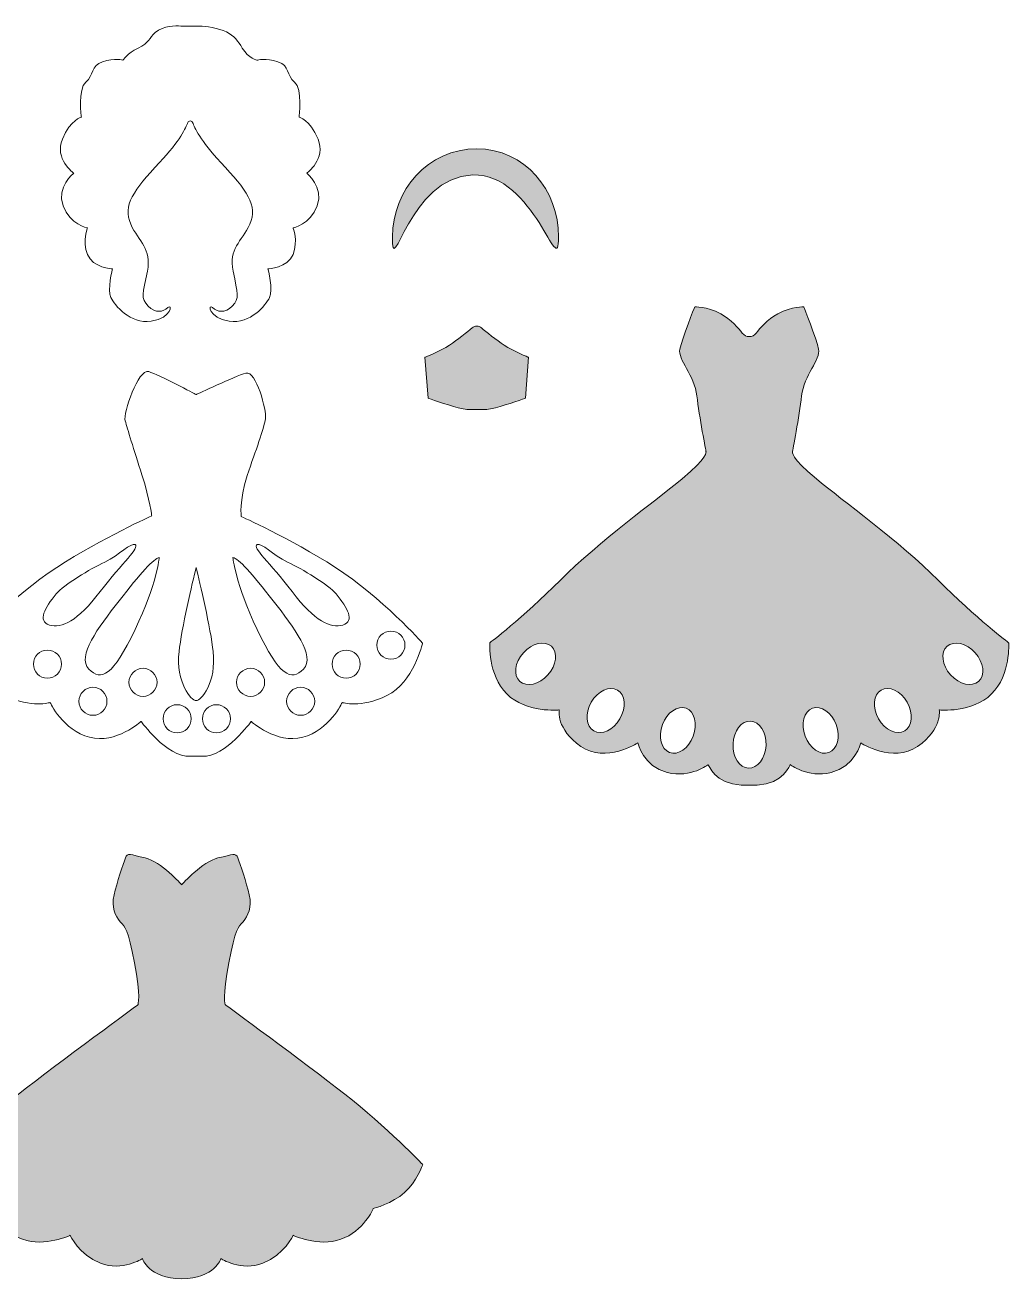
# Model space of a CAD drawing. Header units: inches. Extents: x 0.1 to 17.5, y -14.8 to -0.1.
# Drawn here: x 7.419 to 11.005, y -14.784 to -10.225 of the extents above; entities that cross this region are included whole.
import ezdxf

# ---------------------------------------------------------------- set-up
doc = ezdxf.new("R2010")
doc.units = ezdxf.units.IN
doc.header["$MEASUREMENT"] = 0
doc.layers.add('Layer 1', color=7, linetype='Continuous', lineweight=0)

msp = doc.modelspace()

# ---------------------------------------------------------------- hatches: boundary and pattern name
at = {"layer": 'Layer 1', "true_color": 0xec008c, "transparency": 33554687}
h = msp.add_hatch(color=230, dxfattribs=at)
h.dxf.hatch_style = 2
edge = h.paths.add_edge_path()
edge.add_spline(control_points=[(9.3598, -10.9947), (9.3598, -11.1636), (9.2743, -10.7634), (9.048, -10.7697), (8.8134, -10.7763), (8.7555, -11.1636), (8.7555, -10.9947), (8.7555, -10.8258), (8.885, -10.6746), (9.0618, -10.6746), (9.2386, -10.6746), (9.3598, -10.8258), (9.3598, -10.9947)], knot_values=[0, 0, 0, 0, 1, 1, 1, 2, 2, 2, 3, 3, 3, 4, 4, 4, 4], degree=3, periodic=0)
at = {"layer": 'Layer 1', "true_color": 0xf8ef71, "transparency": 33554687}
h = msp.add_hatch(color=41, dxfattribs=at)
h.dxf.hatch_style = 2
edge = h.paths.add_edge_path()
edge.add_spline(control_points=[(10.888, -12.6115), (10.8634, -12.6336), (10.8177, -12.623), (10.786, -12.5877), (10.7543, -12.5525), (10.7485, -12.5059), (10.7732, -12.4837), (10.7978, -12.4616), (10.8435, -12.4722), (10.8752, -12.5075), (10.907, -12.5427), (10.9127, -12.5893), (10.888, -12.6115)], knot_values=[0, 0, 0, 0, 1, 1, 1, 2, 2, 2, 3, 3, 3, 4, 4, 4, 4], degree=3, periodic=0)
edge = h.paths.add_edge_path()
edge.add_spline(control_points=[(10.619, -12.7917), (10.5903, -12.8083), (10.5478, -12.7884), (10.5241, -12.7473), (10.5004, -12.7062), (10.5044, -12.6595), (10.5331, -12.6429), (10.5618, -12.6264), (10.6043, -12.6462), (10.628, -12.6873), (10.6517, -12.7284), (10.6477, -12.7751), (10.619, -12.7917)], knot_values=[0, 0, 0, 0, 1, 1, 1, 2, 2, 2, 3, 3, 3, 4, 4, 4, 4], degree=3, periodic=0)
edge = h.paths.add_edge_path()
edge.add_spline(control_points=[(10.3431, -12.8702), (10.3121, -12.8818), (10.2735, -12.8551), (10.257, -12.8106), (10.2404, -12.7662), (10.2522, -12.7208), (10.2833, -12.7092), (10.3144, -12.6977), (10.353, -12.7244), (10.3695, -12.7688), (10.386, -12.8133), (10.3742, -12.8587), (10.3431, -12.8702)], knot_values=[0, 0, 0, 0, 1, 1, 1, 2, 2, 2, 3, 3, 3, 4, 4, 4, 4], degree=3, periodic=0)
edge = h.paths.add_edge_path()
edge.add_spline(control_points=[(10.1145, -12.8441), (10.1124, -12.8915), (10.0839, -12.9287), (10.0507, -12.9273), (10.0176, -12.9258), (9.9925, -12.8862), (9.9946, -12.8388), (9.9967, -12.7914), (10.0252, -12.7542), (10.0583, -12.7557), (10.0914, -12.7571), (10.1166, -12.7967), (10.1145, -12.8441)], knot_values=[0, 0, 0, 0, 1, 1, 1, 2, 2, 2, 3, 3, 3, 4, 4, 4, 4], degree=3, periodic=0)
edge = h.paths.add_edge_path()
edge.add_spline(control_points=[(9.85, -12.8106), (9.8335, -12.8551), (9.7949, -12.8818), (9.7639, -12.8702), (9.7328, -12.8587), (9.721, -12.8133), (9.7375, -12.7688), (9.754, -12.7244), (9.7926, -12.6977), (9.8237, -12.7092), (9.8548, -12.7208), (9.8666, -12.7662), (9.85, -12.8106)], knot_values=[0, 0, 0, 0, 1, 1, 1, 2, 2, 2, 3, 3, 3, 4, 4, 4, 4], degree=3, periodic=0)
edge = h.paths.add_edge_path()
edge.add_spline(control_points=[(9.5829, -12.7473), (9.5592, -12.7884), (9.5167, -12.8083), (9.488, -12.7917), (9.4593, -12.7751), (9.4553, -12.7284), (9.479, -12.6873), (9.5027, -12.6462), (9.5452, -12.6264), (9.5739, -12.6429), (9.6026, -12.6595), (9.6066, -12.7062), (9.5829, -12.7473)], knot_values=[0, 0, 0, 0, 1, 1, 1, 2, 2, 2, 3, 3, 3, 4, 4, 4, 4], degree=3, periodic=0)
edge = h.paths.add_edge_path()
edge.add_spline(control_points=[(9.321, -12.5877), (9.2893, -12.623), (9.2436, -12.6336), (9.219, -12.6115), (9.1943, -12.5893), (9.2001, -12.5427), (9.2318, -12.5075), (9.2635, -12.4722), (9.3092, -12.4616), (9.3338, -12.4837), (9.3585, -12.5059), (9.3527, -12.5525), (9.321, -12.5877)], knot_values=[0, 0, 0, 0, 1, 1, 1, 2, 2, 2, 3, 3, 3, 4, 4, 4, 4], degree=3, periodic=0)
edge = h.paths.add_edge_path()
edge.add_spline(control_points=[(10.9972, -12.471), (10.9972, -12.471), (10.8813, -12.3841), (10.7406, -12.2434), (10.5999, -12.1027), (10.3929, -11.9537), (10.2977, -11.875), (10.2025, -11.7964), (10.2108, -11.7757), (10.2108, -11.7757), (10.2108, -11.7757), (10.2356, -11.6474), (10.2439, -11.5729), (10.2522, -11.4984), (10.3143, -11.4404), (10.306, -11.4032), (10.2977, -11.3659), (10.2522, -11.25), (10.2522, -11.25), (10.2522, -11.25), (10.2108, -11.2459), (10.157, -11.2748), (10.1194, -11.2951), (10.0919, -11.3274), (10.0788, -11.3451), (10.0728, -11.353), (10.0634, -11.3576), (10.0535, -11.3576), (10.0535, -11.3576), (10.0535, -11.3576), (10.0535, -11.3576), (10.0436, -11.3576), (10.0342, -11.353), (10.0282, -11.3451), (10.0151, -11.3274), (9.9876, -11.2951), (9.95, -11.2748), (9.8962, -11.2459), (9.8548, -11.25), (9.8548, -11.25), (9.8548, -11.25), (9.8093, -11.3659), (9.801, -11.4032), (9.7927, -11.4404), (9.8548, -11.4984), (9.8631, -11.5729), (9.8714, -11.6474), (9.8962, -11.7757), (9.8962, -11.7757), (9.8962, -11.7757), (9.9045, -11.7964), (9.8093, -11.875), (9.7141, -11.9537), (9.5071, -12.1027), (9.3664, -12.2434), (9.2257, -12.3841), (9.1098, -12.471), (9.1098, -12.471), (9.1098, -12.471), (9.1015, -12.5869), (9.1719, -12.6573), (9.2422, -12.7277), (9.3623, -12.7152), (9.3623, -12.7152), (9.3623, -12.7152), (9.3499, -12.7856), (9.4409, -12.8477), (9.532, -12.9098), (9.6479, -12.8353), (9.6479, -12.8353), (9.6479, -12.8353), (9.6686, -12.9222), (9.7555, -12.9429), (9.8424, -12.9636), (9.9045, -12.9139), (9.9045, -12.9139), (9.9045, -12.9139), (9.9293, -12.9843), (10.0245, -12.9884), (10.0245, -12.9884), (10.0825, -12.9884), (10.0825, -12.9884), (10.1777, -12.9843), (10.2025, -12.9139), (10.2025, -12.9139), (10.2025, -12.9139), (10.2646, -12.9636), (10.3515, -12.9429), (10.4384, -12.9222), (10.4591, -12.8353), (10.4591, -12.8353), (10.4591, -12.8353), (10.575, -12.9098), (10.6661, -12.8477), (10.7571, -12.7856), (10.7447, -12.7152), (10.7447, -12.7152), (10.7447, -12.7152), (10.8648, -12.7277), (10.9351, -12.6573), (11.0055, -12.5869), (10.9972, -12.471), (10.9972, -12.471)], knot_values=[0, 0, 0, 0, 1, 1, 1, 2, 2, 2, 3, 3, 3, 4, 4, 4, 5, 5, 5, 6, 6, 6, 7, 7, 7, 8, 8, 8, 9, 9, 9, 10, 10, 10, 11, 11, 11, 12, 12, 12, 13, 13, 13, 14, 14, 14, 15, 15, 15, 16, 16, 16, 17, 17, 17, 18, 18, 18, 19, 19, 19, 20, 20, 20, 21, 21, 21, 22, 22, 22, 23, 23, 23, 24, 24, 24, 25, 25, 25, 26, 26, 26, 27, 27, 27, 28, 28, 28, 29, 29, 29, 30, 30, 30, 31, 31, 31, 32, 32, 32, 33, 33, 33, 34, 34, 34, 34], degree=3, periodic=0)
at = {"layer": 'Layer 1', "true_color": 0xec008c, "transparency": 33554687}
h = msp.add_hatch(color=230, dxfattribs=at)
h.dxf.hatch_style = 2
edge = h.paths.add_edge_path()
edge.add_spline(control_points=[(9.1304, -11.6165), (9.1737, -11.6047), (9.2399, -11.5818), (9.2399, -11.5818), (9.2399, -11.5818), (9.2511, -11.4328), (9.2511, -11.4328), (9.2511, -11.4328), (9.1951, -11.4108), (9.1615, -11.3887), (9.1352, -11.3714), (9.0952, -11.3389), (9.079, -11.3256), (9.0744, -11.3218), (9.0685, -11.3197), (9.0625, -11.3197), (9.0625, -11.3197), (9.0625, -11.3197), (9.0625, -11.3197), (9.0564, -11.3197), (9.0506, -11.3218), (9.046, -11.3256), (9.0298, -11.3389), (8.9898, -11.3714), (8.9635, -11.3887), (8.9299, -11.4108), (8.8739, -11.4328), (8.8739, -11.4328), (8.8739, -11.4328), (8.8851, -11.5818), (8.8851, -11.5818), (8.8851, -11.5818), (8.9513, -11.6047), (8.9946, -11.6165), (9.0111, -11.621), (9.028, -11.6232), (9.0451, -11.6232), (9.0451, -11.6232), (9.0799, -11.6232), (9.0799, -11.6232), (9.097, -11.6232), (9.1139, -11.621), (9.1304, -11.6165)], knot_values=[0, 0, 0, 0, 1, 1, 1, 2, 2, 2, 3, 3, 3, 4, 4, 4, 5, 5, 5, 6, 6, 6, 7, 7, 7, 8, 8, 8, 9, 9, 9, 10, 10, 10, 11, 11, 11, 12, 12, 12, 13, 13, 13, 14, 14, 14, 14], degree=3, periodic=0)
h = msp.add_hatch(color=230, dxfattribs=at)
h.dxf.hatch_style = 2
edge = h.paths.add_edge_path()
edge.add_spline(control_points=[(7.9887, -13.351), (7.9896, -13.35), (7.9906, -13.3489), (7.9906, -13.3489), (7.9906, -13.3489), (8.0651, -13.2662), (8.1209, -13.2537), (8.1768, -13.2413), (8.1851, -13.2331), (8.1934, -13.2537), (8.2017, -13.2744), (8.2244, -13.3448), (8.2348, -13.3883), (8.2451, -13.4317), (8.2306, -13.4648), (8.212, -13.4855), (8.1934, -13.5062), (8.1851, -13.5104), (8.1603, -13.6345), (8.1354, -13.7587), (8.1478, -13.7877), (8.1478, -13.7877), (8.1478, -13.7877), (8.4314, -13.9946), (8.5824, -14.1126), (8.7335, -14.2306), (8.866, -14.3692), (8.866, -14.3692), (8.866, -14.3692), (8.8432, -14.4313), (8.7997, -14.4706), (8.7563, -14.5099), (8.6859, -14.5286), (8.6859, -14.5286), (8.6859, -14.5286), (8.6507, -14.6114), (8.568, -14.6403), (8.4852, -14.6693), (8.3941, -14.6258), (8.3941, -14.6258), (8.3941, -14.6258), (8.3631, -14.6962), (8.2844, -14.7272), (8.2058, -14.7583), (8.1313, -14.7107), (8.1313, -14.7107), (8.1313, -14.7107), (8.11, -14.7817), (7.9888, -14.7845), (7.8675, -14.7818), (7.8462, -14.7107), (7.8462, -14.7107), (7.8462, -14.7107), (7.7717, -14.7583), (7.693, -14.7272), (7.6144, -14.6962), (7.5834, -14.6258), (7.5834, -14.6258), (7.5834, -14.6258), (7.4923, -14.6693), (7.4095, -14.6403), (7.3267, -14.6114), (7.2916, -14.5286), (7.2916, -14.5286), (7.2916, -14.5286), (7.2212, -14.5099), (7.1777, -14.4706), (7.1343, -14.4313), (7.1115, -14.3692), (7.1115, -14.3692), (7.1115, -14.3692), (7.244, -14.2306), (7.395, -14.1126), (7.5461, -13.9946), (7.8296, -13.7877), (7.8296, -13.7877), (7.8296, -13.7877), (7.842, -13.7587), (7.8172, -13.6345), (7.7924, -13.5104), (7.7841, -13.5062), (7.7655, -13.4855), (7.7468, -13.4648), (7.7324, -13.4317), (7.7427, -13.3883), (7.7531, -13.3448), (7.7758, -13.2744), (7.7841, -13.2537), (7.7924, -13.2331), (7.8007, -13.2413), (7.8565, -13.2537), (7.9124, -13.2662), (7.9878, -13.35), (7.9887, -13.351)], knot_values=[0, 0, 0, 0, 1, 1, 1, 2, 2, 2, 3, 3, 3, 4, 4, 4, 5, 5, 5, 6, 6, 6, 7, 7, 7, 8, 8, 8, 9, 9, 9, 10, 10, 10, 11, 11, 11, 12, 12, 12, 13, 13, 13, 14, 14, 14, 15, 15, 15, 16, 16, 16, 17, 17, 17, 18, 18, 18, 19, 19, 19, 20, 20, 20, 21, 21, 21, 22, 22, 22, 23, 23, 23, 24, 24, 24, 25, 25, 25, 26, 26, 26, 27, 27, 27, 28, 28, 28, 29, 29, 29, 30, 30, 30, 31, 31, 31, 31], degree=3, periodic=0)

# ---------------------------------------------------------------- linework, layer by layer
at = {"layer": 'Layer 1'}
for points, knots in [([(8.0199, -10.5731), (8.024, -10.5731), (8.0275, -10.5756), (8.0288, -10.5794), (8.0347, -10.5961), (8.0568, -10.6455), (8.1318, -10.7248), (8.2256, -10.8242), (8.267, -10.8821), (8.2366, -10.9483), (8.2063, -11.0146), (8.1594, -11.0366), (8.1759, -11.1194), (8.1925, -11.2022), (8.2007, -11.2188), (8.1731, -11.2464), (8.1456, -11.2739), (8.118, -11.2684), (8.1014, -11.2519), (8.0848, -11.2353), (8.0848, -11.2905), (8.1621, -11.3015), (8.2394, -11.3126), (8.2946, -11.2436), (8.3084, -11.216), (8.3222, -11.1884), (8.3028, -11.1111), (8.3028, -11.1111), (8.3028, -11.1111), (8.3746, -11.1084), (8.3939, -11.0587), (8.4132, -11.009), (8.3939, -10.9621), (8.3939, -10.9621), (8.3939, -10.9621), (8.4574, -10.9511), (8.4822, -10.8821), (8.507, -10.8131), (8.4436, -10.7635), (8.4436, -10.7635), (8.4436, -10.7635), (8.5153, -10.711), (8.485, -10.6393), (8.4546, -10.5675), (8.416, -10.5593), (8.416, -10.5593), (8.416, -10.5593), (8.4298, -10.4572), (8.3994, -10.4323), (8.3691, -10.4075), (8.3829, -10.3716), (8.3387, -10.3578), (8.2946, -10.344), (8.2642, -10.3523), (8.2642, -10.3523), (8.2642, -10.3523), (8.2324, -10.3474), (8.209, -10.3082), (8.1951, -10.2847), (8.1792, -10.2633), (8.1516, -10.2495), (8.124, -10.2357), (8.0738, -10.2281), (8.0545, -10.2281), (8.0545, -10.2281), (7.9854, -10.2281), (7.9854, -10.2281), (7.9661, -10.2281), (7.924, -10.2247), (7.8929, -10.2516), (7.8696, -10.2718), (7.8722, -10.2889), (7.8308, -10.3082), (7.7895, -10.3275), (7.7757, -10.3523), (7.7757, -10.3523), (7.7757, -10.3523), (7.7453, -10.344), (7.7012, -10.3578), (7.657, -10.3716), (7.6708, -10.4075), (7.6404, -10.4323), (7.6101, -10.4572), (7.6239, -10.5593), (7.6239, -10.5593), (7.6239, -10.5593), (7.5853, -10.5675), (7.5549, -10.6393), (7.5246, -10.711), (7.5963, -10.7635), (7.5963, -10.7635), (7.5963, -10.7635), (7.5328, -10.8131), (7.5577, -10.8821), (7.5825, -10.9511), (7.646, -10.9621), (7.646, -10.9621), (7.646, -10.9621), (7.6267, -11.009), (7.646, -11.0587), (7.6653, -11.1084), (7.737, -11.1111), (7.737, -11.1111), (7.737, -11.1111), (7.7177, -11.1884), (7.7315, -11.216), (7.7453, -11.2436), (7.8005, -11.3126), (7.8778, -11.3015), (7.955, -11.2905), (7.955, -11.2353), (7.9385, -11.2519), (7.9219, -11.2684), (7.8943, -11.2739), (7.8667, -11.2464), (7.8391, -11.2188), (7.8474, -11.2022), (7.864, -11.1194), (7.8805, -11.0366), (7.8336, -11.0146), (7.8033, -10.9483), (7.7729, -10.8821), (7.8143, -10.8242), (7.9081, -10.7248), (7.983, -10.6455), (8.0052, -10.5961), (8.011, -10.5794), (8.0124, -10.5756), (8.0159, -10.5731), (8.0199, -10.5731), (8.0199, -10.5731), (8.0199, -10.5731), (8.0199, -10.5731)], [0, 0, 0, 0, 1, 1, 1, 2, 2, 2, 3, 3, 3, 4, 4, 4, 5, 5, 5, 6, 6, 6, 7, 7, 7, 8, 8, 8, 9, 9, 9, 10, 10, 10, 11, 11, 11, 12, 12, 12, 13, 13, 13, 14, 14, 14, 15, 15, 15, 16, 16, 16, 17, 17, 17, 18, 18, 18, 19, 19, 19, 20, 20, 20, 21, 21, 21, 22, 22, 22, 23, 23, 23, 24, 24, 24, 25, 25, 25, 26, 26, 26, 27, 27, 27, 28, 28, 28, 29, 29, 29, 30, 30, 30, 31, 31, 31, 32, 32, 32, 33, 33, 33, 34, 34, 34, 35, 35, 35, 36, 36, 36, 37, 37, 37, 38, 38, 38, 39, 39, 39, 40, 40, 40, 41, 41, 41, 42, 42, 42, 43, 43, 43, 44, 44, 44, 44]), ([(9.3598, -10.9947), (9.3598, -11.1636), (9.2743, -10.7634), (9.048, -10.7697), (8.8134, -10.7763), (8.7555, -11.1636), (8.7555, -10.9947), (8.7555, -10.8258), (8.885, -10.6746), (9.0618, -10.6746), (9.2386, -10.6746), (9.3598, -10.8258), (9.3598, -10.9947)], [0, 0, 0, 0, 1, 1, 1, 2, 2, 2, 3, 3, 3, 4, 4, 4, 4]), ([(10.9972, -12.471), (10.9972, -12.471), (10.8813, -12.3841), (10.7406, -12.2434), (10.5999, -12.1027), (10.3929, -11.9537), (10.2977, -11.875), (10.2025, -11.7964), (10.2108, -11.7757), (10.2108, -11.7757), (10.2108, -11.7757), (10.2356, -11.6474), (10.2439, -11.5729), (10.2522, -11.4984), (10.3143, -11.4404), (10.306, -11.4032), (10.2977, -11.3659), (10.2522, -11.25), (10.2522, -11.25), (10.2522, -11.25), (10.2108, -11.2459), (10.157, -11.2748), (10.1194, -11.2951), (10.0919, -11.3274), (10.0788, -11.3451), (10.0728, -11.353), (10.0634, -11.3576), (10.0535, -11.3576), (10.0535, -11.3576), (10.0535, -11.3576), (10.0535, -11.3576), (10.0436, -11.3576), (10.0342, -11.353), (10.0282, -11.3451), (10.0151, -11.3274), (9.9876, -11.2951), (9.95, -11.2748), (9.8962, -11.2459), (9.8548, -11.25), (9.8548, -11.25), (9.8548, -11.25), (9.8093, -11.3659), (9.801, -11.4032), (9.7927, -11.4404), (9.8548, -11.4984), (9.8631, -11.5729), (9.8714, -11.6474), (9.8962, -11.7757), (9.8962, -11.7757), (9.8962, -11.7757), (9.9045, -11.7964), (9.8093, -11.875), (9.7141, -11.9537), (9.5071, -12.1027), (9.3664, -12.2434), (9.2257, -12.3841), (9.1098, -12.471), (9.1098, -12.471), (9.1098, -12.471), (9.1015, -12.5869), (9.1719, -12.6573), (9.2422, -12.7277), (9.3623, -12.7152), (9.3623, -12.7152), (9.3623, -12.7152), (9.3499, -12.7856), (9.4409, -12.8477), (9.532, -12.9098), (9.6479, -12.8353), (9.6479, -12.8353), (9.6479, -12.8353), (9.6686, -12.9222), (9.7555, -12.9429), (9.8424, -12.9636), (9.9045, -12.9139), (9.9045, -12.9139), (9.9045, -12.9139), (9.9293, -12.9843), (10.0245, -12.9884), (10.0245, -12.9884), (10.0825, -12.9884), (10.0825, -12.9884), (10.1777, -12.9843), (10.2025, -12.9139), (10.2025, -12.9139), (10.2025, -12.9139), (10.2646, -12.9636), (10.3515, -12.9429), (10.4384, -12.9222), (10.4591, -12.8353), (10.4591, -12.8353), (10.4591, -12.8353), (10.575, -12.9098), (10.6661, -12.8477), (10.7571, -12.7856), (10.7447, -12.7152), (10.7447, -12.7152), (10.7447, -12.7152), (10.8648, -12.7277), (10.9351, -12.6573), (11.0055, -12.5869), (10.9972, -12.471), (10.9972, -12.471)], [0, 0, 0, 0, 1, 1, 1, 2, 2, 2, 3, 3, 3, 4, 4, 4, 5, 5, 5, 6, 6, 6, 7, 7, 7, 8, 8, 8, 9, 9, 9, 10, 10, 10, 11, 11, 11, 12, 12, 12, 13, 13, 13, 14, 14, 14, 15, 15, 15, 16, 16, 16, 17, 17, 17, 18, 18, 18, 19, 19, 19, 20, 20, 20, 21, 21, 21, 22, 22, 22, 23, 23, 23, 24, 24, 24, 25, 25, 25, 26, 26, 26, 27, 27, 27, 28, 28, 28, 29, 29, 29, 30, 30, 30, 31, 31, 31, 32, 32, 32, 33, 33, 33, 34, 34, 34, 34]), ([(9.1304, -11.6165), (9.1737, -11.6047), (9.2399, -11.5818), (9.2399, -11.5818), (9.2399, -11.5818), (9.2511, -11.4328), (9.2511, -11.4328), (9.2511, -11.4328), (9.1951, -11.4108), (9.1615, -11.3887), (9.1352, -11.3714), (9.0952, -11.3389), (9.079, -11.3256), (9.0744, -11.3218), (9.0685, -11.3197), (9.0625, -11.3197), (9.0625, -11.3197), (9.0625, -11.3197), (9.0625, -11.3197), (9.0564, -11.3197), (9.0506, -11.3218), (9.046, -11.3256), (9.0298, -11.3389), (8.9898, -11.3714), (8.9635, -11.3887), (8.9299, -11.4108), (8.8739, -11.4328), (8.8739, -11.4328), (8.8739, -11.4328), (8.8851, -11.5818), (8.8851, -11.5818), (8.8851, -11.5818), (8.9513, -11.6047), (8.9946, -11.6165), (9.0111, -11.621), (9.028, -11.6232), (9.0451, -11.6232), (9.0451, -11.6232), (9.0799, -11.6232), (9.0799, -11.6232), (9.097, -11.6232), (9.1139, -11.621), (9.1304, -11.6165)], [0, 0, 0, 0, 1, 1, 1, 2, 2, 2, 3, 3, 3, 4, 4, 4, 5, 5, 5, 6, 6, 6, 7, 7, 7, 8, 8, 8, 9, 9, 9, 10, 10, 10, 11, 11, 11, 12, 12, 12, 13, 13, 13, 14, 14, 14, 14]), ([(8.5479, -12.1968), (8.3795, -12.0892), (8.2056, -12.0119), (8.2056, -12.0119), (8.2056, -12.0119), (8.1973, -11.9568), (8.2276, -11.8629), (8.258, -11.7691), (8.2883, -11.6946), (8.2939, -11.656), (8.2979, -11.6275), (8.2607, -11.4794), (8.2221, -11.4904), (8.1835, -11.5015), (8.0429, -11.5677), (8.0429, -11.5677), (8.0429, -11.5677), (8.0422, -11.5681), (8.0414, -11.5686), (8.0407, -11.5681), (8.04, -11.5677), (8.04, -11.5677), (8.04, -11.5677), (7.9075, -11.4959), (7.8689, -11.4849), (7.8303, -11.4739), (7.7751, -11.6367), (7.7834, -11.6643), (7.7916, -11.6919), (7.8137, -11.7664), (7.8441, -11.8602), (7.8744, -11.954), (7.8799, -12.0092), (7.8799, -12.0092), (7.8799, -12.0092), (7.7033, -12.0892), (7.535, -12.1968), (7.3667, -12.3044), (7.2177, -12.4728), (7.2177, -12.4728), (7.2177, -12.4728), (7.2508, -12.6162), (7.3474, -12.6632), (7.444, -12.7101), (7.5102, -12.688), (7.5102, -12.688), (7.5102, -12.688), (7.5571, -12.7901), (7.6537, -12.8149), (7.7503, -12.8398), (7.8413, -12.757), (7.8413, -12.757), (7.8413, -12.757), (7.9324, -12.8867), (8.0207, -12.8839), (8.0207, -12.8839), (8.0622, -12.8839), (8.0622, -12.8839), (8.1505, -12.8867), (8.2416, -12.757), (8.2416, -12.757), (8.2416, -12.757), (8.3326, -12.8398), (8.4292, -12.8149), (8.5258, -12.7901), (8.5727, -12.688), (8.5727, -12.688), (8.5727, -12.688), (8.6389, -12.7101), (8.7355, -12.6632), (8.8321, -12.6162), (8.8652, -12.4728), (8.8652, -12.4728), (8.8652, -12.4728), (8.7162, -12.3044), (8.5479, -12.1968)], [0, 0, 0, 0, 1, 1, 1, 2, 2, 2, 3, 3, 3, 4, 4, 4, 5, 5, 5, 6, 6, 6, 7, 7, 7, 8, 8, 8, 9, 9, 9, 10, 10, 10, 11, 11, 11, 12, 12, 12, 13, 13, 13, 14, 14, 14, 15, 15, 15, 16, 16, 16, 17, 17, 17, 18, 18, 18, 19, 19, 19, 20, 20, 20, 21, 21, 21, 22, 22, 22, 23, 23, 23, 24, 24, 24, 25, 25, 25, 25]), ([(7.5074, -12.4065), (7.4633, -12.3927), (7.4909, -12.3431), (7.5323, -12.2934), (7.5599, -12.2603), (7.6564, -12.2023), (7.7089, -12.1775), (7.7613, -12.1527), (7.8054, -12.1058), (7.8192, -12.114), (7.8377, -12.1251), (7.7751, -12.1775), (7.6923, -12.2851), (7.6095, -12.3927), (7.5523, -12.4206), (7.5074, -12.4065)], [0, 0, 0, 0, 1, 1, 1, 2, 2, 2, 3, 3, 3, 4, 4, 4, 5, 5, 5, 5]), ([(8.3906, -12.2851), (8.3078, -12.1775), (8.2452, -12.1251), (8.2636, -12.114), (8.2774, -12.1058), (8.3216, -12.1527), (8.374, -12.1775), (8.4264, -12.2023), (8.523, -12.2603), (8.5506, -12.2934), (8.592, -12.3431), (8.6196, -12.3927), (8.5754, -12.4065), (8.5306, -12.4206), (8.4734, -12.3927), (8.3906, -12.2851)], [0, 0, 0, 0, 1, 1, 1, 2, 2, 2, 3, 3, 3, 4, 4, 4, 5, 5, 5, 5]), ([(7.8192, -12.4231), (7.7392, -12.5914), (7.6951, -12.6135), (7.6509, -12.5666), (7.6068, -12.5197), (7.684, -12.4176), (7.7613, -12.3182), (7.8386, -12.2189), (7.8882, -12.1637), (7.9075, -12.161), (7.9075, -12.161), (7.8993, -12.2548), (7.8192, -12.4231)], [0, 0, 0, 0, 1, 1, 1, 2, 2, 2, 3, 3, 3, 4, 4, 4, 4]), ([(8.2636, -12.4231), (8.1836, -12.2548), (8.1753, -12.161), (8.1753, -12.161), (8.1947, -12.1637), (8.2443, -12.2189), (8.3216, -12.3182), (8.3988, -12.4176), (8.4761, -12.5197), (8.432, -12.5666), (8.3878, -12.6135), (8.3437, -12.5914), (8.2636, -12.4231)], [0, 0, 0, 0, 1, 1, 1, 2, 2, 2, 3, 3, 3, 4, 4, 4, 4]), ([(8.0414, -12.6812), (8.024, -12.6844), (7.9669, -12.6146), (7.9793, -12.5031), (7.9885, -12.4202), (8.0285, -12.2506), (8.0414, -12.197), (8.0544, -12.2506), (8.0944, -12.4202), (8.1036, -12.5031), (8.116, -12.6146), (8.0589, -12.6844), (8.0414, -12.6812)], [0, 0, 0, 0, 1, 1, 1, 2, 2, 2, 3, 3, 3, 4, 4, 4, 4]), ([(8.75, -12.5307), (8.7218, -12.5307), (8.699, -12.5079), (8.699, -12.4797), (8.699, -12.4515), (8.7218, -12.4286), (8.75, -12.4286), (8.7782, -12.4286), (8.8011, -12.4515), (8.8011, -12.4797), (8.8011, -12.5079), (8.7782, -12.5307), (8.75, -12.5307)], [0, 0, 0, 0, 1, 1, 1, 2, 2, 2, 3, 3, 3, 4, 4, 4, 4]), ([(9.321, -12.5877), (9.2893, -12.623), (9.2436, -12.6336), (9.219, -12.6115), (9.1943, -12.5893), (9.2001, -12.5427), (9.2318, -12.5075), (9.2635, -12.4722), (9.3092, -12.4616), (9.3338, -12.4837), (9.3585, -12.5059), (9.3527, -12.5525), (9.321, -12.5877)], [0, 0, 0, 0, 1, 1, 1, 2, 2, 2, 3, 3, 3, 4, 4, 4, 4]), ([(10.888, -12.6115), (10.8634, -12.6336), (10.8177, -12.623), (10.786, -12.5877), (10.7543, -12.5525), (10.7485, -12.5059), (10.7732, -12.4837), (10.7978, -12.4616), (10.8435, -12.4722), (10.8752, -12.5075), (10.907, -12.5427), (10.9127, -12.5893), (10.888, -12.6115)], [0, 0, 0, 0, 1, 1, 1, 2, 2, 2, 3, 3, 3, 4, 4, 4, 4]), ([(7.5005, -12.5997), (7.4723, -12.5997), (7.4495, -12.5768), (7.4495, -12.5486), (7.4495, -12.5205), (7.4723, -12.4976), (7.5005, -12.4976), (7.5287, -12.4976), (7.5516, -12.5205), (7.5516, -12.5486), (7.5516, -12.5768), (7.5287, -12.5997), (7.5005, -12.5997)], [0, 0, 0, 0, 1, 1, 1, 2, 2, 2, 3, 3, 3, 4, 4, 4, 4]), ([(8.5872, -12.5997), (8.559, -12.5997), (8.5362, -12.5768), (8.5362, -12.5486), (8.5362, -12.5205), (8.559, -12.4976), (8.5872, -12.4976), (8.6154, -12.4976), (8.6383, -12.5205), (8.6383, -12.5486), (8.6383, -12.5768), (8.6154, -12.5997), (8.5872, -12.5997)], [0, 0, 0, 0, 1, 1, 1, 2, 2, 2, 3, 3, 3, 4, 4, 4, 4]), ([(7.8482, -12.6659), (7.82, -12.6659), (7.7972, -12.6431), (7.7972, -12.6149), (7.7972, -12.5867), (7.82, -12.5638), (7.8482, -12.5638), (7.8764, -12.5638), (7.8993, -12.5867), (7.8993, -12.6149), (7.8993, -12.6431), (7.8764, -12.6659), (7.8482, -12.6659)], [0, 0, 0, 0, 1, 1, 1, 2, 2, 2, 3, 3, 3, 4, 4, 4, 4]), ([(8.2395, -12.6659), (8.2113, -12.6659), (8.1885, -12.6431), (8.1885, -12.6149), (8.1885, -12.5867), (8.2113, -12.5638), (8.2395, -12.5638), (8.2677, -12.5638), (8.2906, -12.5867), (8.2906, -12.6149), (8.2906, -12.6431), (8.2677, -12.6659), (8.2395, -12.6659)], [0, 0, 0, 0, 1, 1, 1, 2, 2, 2, 3, 3, 3, 4, 4, 4, 4]), ([(9.5829, -12.7473), (9.5592, -12.7884), (9.5167, -12.8083), (9.488, -12.7917), (9.4593, -12.7751), (9.4553, -12.7284), (9.479, -12.6873), (9.5027, -12.6462), (9.5452, -12.6264), (9.5739, -12.6429), (9.6026, -12.6595), (9.6066, -12.7062), (9.5829, -12.7473)], [0, 0, 0, 0, 1, 1, 1, 2, 2, 2, 3, 3, 3, 4, 4, 4, 4]), ([(10.619, -12.7917), (10.5903, -12.8083), (10.5478, -12.7884), (10.5241, -12.7473), (10.5004, -12.7062), (10.5044, -12.6595), (10.5331, -12.6429), (10.5618, -12.6264), (10.6043, -12.6462), (10.628, -12.6873), (10.6517, -12.7284), (10.6477, -12.7751), (10.619, -12.7917)], [0, 0, 0, 0, 1, 1, 1, 2, 2, 2, 3, 3, 3, 4, 4, 4, 4]), ([(7.6661, -12.7349), (7.6379, -12.7349), (7.615, -12.712), (7.615, -12.6839), (7.615, -12.6557), (7.6379, -12.6328), (7.6661, -12.6328), (7.6943, -12.6328), (7.7171, -12.6557), (7.7171, -12.6839), (7.7171, -12.712), (7.6943, -12.7349), (7.6661, -12.7349)], [0, 0, 0, 0, 1, 1, 1, 2, 2, 2, 3, 3, 3, 4, 4, 4, 4]), ([(8.4217, -12.7349), (8.3935, -12.7349), (8.3706, -12.712), (8.3706, -12.6839), (8.3706, -12.6557), (8.3935, -12.6328), (8.4217, -12.6328), (8.4499, -12.6328), (8.4727, -12.6557), (8.4727, -12.6839), (8.4727, -12.712), (8.4499, -12.7349), (8.4217, -12.7349)], [0, 0, 0, 0, 1, 1, 1, 2, 2, 2, 3, 3, 3, 4, 4, 4, 4]), ([(7.9724, -12.7984), (7.9442, -12.7984), (7.9213, -12.7755), (7.9213, -12.7473), (7.9213, -12.7191), (7.9442, -12.6963), (7.9724, -12.6963), (8.0006, -12.6963), (8.0234, -12.7191), (8.0234, -12.7473), (8.0234, -12.7755), (8.0006, -12.7984), (7.9724, -12.7984)], [0, 0, 0, 0, 1, 1, 1, 2, 2, 2, 3, 3, 3, 4, 4, 4, 4]), ([(8.1154, -12.7984), (8.0872, -12.7984), (8.0643, -12.7755), (8.0643, -12.7473), (8.0643, -12.7191), (8.0872, -12.6963), (8.1154, -12.6963), (8.1436, -12.6963), (8.1664, -12.7191), (8.1664, -12.7473), (8.1664, -12.7755), (8.1436, -12.7984), (8.1154, -12.7984)], [0, 0, 0, 0, 1, 1, 1, 2, 2, 2, 3, 3, 3, 4, 4, 4, 4]), ([(9.85, -12.8106), (9.8335, -12.8551), (9.7949, -12.8818), (9.7639, -12.8702), (9.7328, -12.8587), (9.721, -12.8133), (9.7375, -12.7688), (9.754, -12.7244), (9.7926, -12.6977), (9.8237, -12.7092), (9.8548, -12.7208), (9.8666, -12.7662), (9.85, -12.8106)], [0, 0, 0, 0, 1, 1, 1, 2, 2, 2, 3, 3, 3, 4, 4, 4, 4]), ([(10.3431, -12.8702), (10.3121, -12.8818), (10.2735, -12.8551), (10.257, -12.8106), (10.2404, -12.7662), (10.2522, -12.7208), (10.2833, -12.7092), (10.3144, -12.6977), (10.353, -12.7244), (10.3695, -12.7688), (10.386, -12.8133), (10.3742, -12.8587), (10.3431, -12.8702)], [0, 0, 0, 0, 1, 1, 1, 2, 2, 2, 3, 3, 3, 4, 4, 4, 4]), ([(10.1145, -12.8441), (10.1124, -12.8915), (10.0839, -12.9287), (10.0507, -12.9273), (10.0176, -12.9258), (9.9925, -12.8862), (9.9946, -12.8388), (9.9967, -12.7914), (10.0252, -12.7542), (10.0583, -12.7557), (10.0914, -12.7571), (10.1166, -12.7967), (10.1145, -12.8441)], [0, 0, 0, 0, 1, 1, 1, 2, 2, 2, 3, 3, 3, 4, 4, 4, 4]), ([(7.9887, -13.351), (7.9896, -13.35), (7.9906, -13.3489), (7.9906, -13.3489), (7.9906, -13.3489), (8.0651, -13.2662), (8.1209, -13.2537), (8.1768, -13.2413), (8.1851, -13.2331), (8.1934, -13.2537), (8.2017, -13.2744), (8.2244, -13.3448), (8.2348, -13.3883), (8.2451, -13.4317), (8.2306, -13.4648), (8.212, -13.4855), (8.1934, -13.5062), (8.1851, -13.5104), (8.1603, -13.6345), (8.1354, -13.7587), (8.1478, -13.7877), (8.1478, -13.7877), (8.1478, -13.7877), (8.4314, -13.9946), (8.5824, -14.1126), (8.7335, -14.2306), (8.866, -14.3692), (8.866, -14.3692), (8.866, -14.3692), (8.8432, -14.4313), (8.7997, -14.4706), (8.7563, -14.5099), (8.6859, -14.5286), (8.6859, -14.5286), (8.6859, -14.5286), (8.6507, -14.6114), (8.568, -14.6403), (8.4852, -14.6693), (8.3941, -14.6258), (8.3941, -14.6258), (8.3941, -14.6258), (8.3631, -14.6962), (8.2844, -14.7272), (8.2058, -14.7583), (8.1313, -14.7107), (8.1313, -14.7107), (8.1313, -14.7107), (8.11, -14.7817), (7.9888, -14.7845), (7.8675, -14.7818), (7.8462, -14.7107), (7.8462, -14.7107), (7.8462, -14.7107), (7.7717, -14.7583), (7.693, -14.7272), (7.6144, -14.6962), (7.5834, -14.6258), (7.5834, -14.6258), (7.5834, -14.6258), (7.4923, -14.6693), (7.4095, -14.6403), (7.3267, -14.6114), (7.2916, -14.5286), (7.2916, -14.5286), (7.2916, -14.5286), (7.2212, -14.5099), (7.1777, -14.4706), (7.1343, -14.4313), (7.1115, -14.3692), (7.1115, -14.3692), (7.1115, -14.3692), (7.244, -14.2306), (7.395, -14.1126), (7.5461, -13.9946), (7.8296, -13.7877), (7.8296, -13.7877), (7.8296, -13.7877), (7.842, -13.7587), (7.8172, -13.6345), (7.7924, -13.5104), (7.7841, -13.5062), (7.7655, -13.4855), (7.7468, -13.4648), (7.7324, -13.4317), (7.7427, -13.3883), (7.7531, -13.3448), (7.7758, -13.2744), (7.7841, -13.2537), (7.7924, -13.2331), (7.8007, -13.2413), (7.8565, -13.2537), (7.9124, -13.2662), (7.9878, -13.35), (7.9887, -13.351)], [0, 0, 0, 0, 1, 1, 1, 2, 2, 2, 3, 3, 3, 4, 4, 4, 5, 5, 5, 6, 6, 6, 7, 7, 7, 8, 8, 8, 9, 9, 9, 10, 10, 10, 11, 11, 11, 12, 12, 12, 13, 13, 13, 14, 14, 14, 15, 15, 15, 16, 16, 16, 17, 17, 17, 18, 18, 18, 19, 19, 19, 20, 20, 20, 21, 21, 21, 22, 22, 22, 23, 23, 23, 24, 24, 24, 25, 25, 25, 26, 26, 26, 27, 27, 27, 28, 28, 28, 29, 29, 29, 30, 30, 30, 31, 31, 31, 31])]:
    msp.add_open_spline(points, degree=3, knots=knots, dxfattribs=at)

doc.saveas('drawing.dxf')
